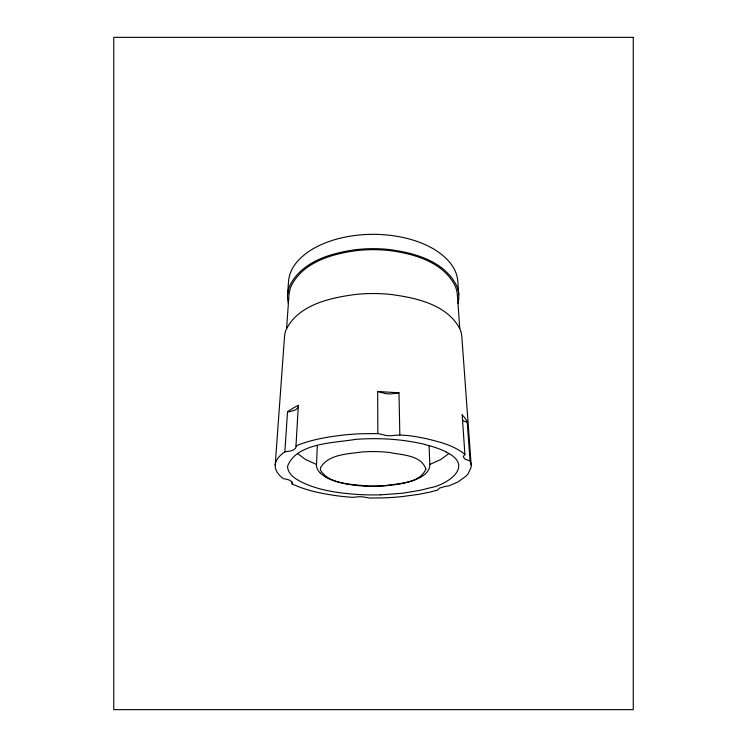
<?xml version="1.0" encoding="UTF-8"?>
<svg xmlns="http://www.w3.org/2000/svg" width="747" height="747" viewBox="0 0 747 747"><rect width="100%" height="100%" fill="white"/><g stroke="black" fill="none" stroke-linecap="round" stroke-linejoin="round"><path stroke-width="1.12" d="M275.204 465.017C274.821 470.694 278.986 475.4 283.234 478.594C286.316 479.369 291.302 479.611 292.441 483.094A1.587 1.587 0 0 1 292.114 483.916C305.691 490.368 320.603 493.365 335.394 495.569A240.861 240.861 0 0 0 352.631 497.334L359.102 496.746A51.655 51.655 0 0 1 362.725 496.858L369.616 498.034L383.024 497.904A283.879 283.879 0 0 0 400.999 496.718L418.255 494.439L430.141 492.058L437.35 490.172L439.525 488.099L445.137 486.437A33.307 33.307 0 0 1 448.573 485.989L457.939 481.983L466.109 476.044A23.157 23.157 0 0 0 468.033 473.906L471.058 467.435A10.561 10.561 0 0 0 471.161 465.017L461.823 336.542A24.474 24.474 0 0 0 460.367 329.959C448.069 304.459 415.846 297.764 390.401 294.402A172.09 172.09 0 0 0 355.955 294.402C330.51 297.764 298.296 304.459 285.989 329.959A24.464 24.464 0 0 0 284.532 336.542L275.204 465.017C275.718 459.237 280.358 454.923 284.859 451.814C288.669 451.263 294.663 451.141 296.157 446.893A2.25 2.25 0 0 0 295.98 445.912L298.352 405.294M316.523 464.503L317.298 446.043M292.124 483.925L292.217 482.245M284.859 451.814L287.502 411.905A60.292 60.292 0 0 1 298.38 405.36M286.596 328.475L288.996 294.953A28.759 28.759 0 0 1 291.199 285.952C303.105 262.01 332.368 253.747 356.889 250.562A147.196 147.196 0 0 1 389.476 250.562C413.997 253.747 443.242 262.02 455.166 285.952A28.759 28.759 0 0 1 457.379 294.944L459.76 328.475M288.389 303.487A27.294 27.294 0 0 1 287.576 294.701L288.557 281.236A30.907 30.907 0 0 1 291.265 270.853C294.99 262.636 301.825 256.277 309.165 251.263A74.149 74.149 0 0 1 313.46 248.574C326.71 241.02 341.743 237.051 356.814 235.258A143.303 143.303 0 0 1 389.542 235.258C404.613 237.051 419.646 241.01 432.905 248.574A74.149 74.149 0 0 1 437.191 251.263C444.54 256.277 451.356 262.645 455.11 270.844A30.907 30.907 0 0 1 457.818 281.236L458.779 294.701A27.275 27.275 0 0 1 457.967 303.478M298.221 407.46L295.765 409.758L290.284 411.56A25.547 25.547 0 0 1 287.502 411.905M448.732 453.616L440.777 459.526L429.842 464.438M462.188 414.837L464.905 454.428L463.364 456.492A1.783 1.783 0 0 0 463.336 456.968L465.213 459.293L470.059 460.918A11.868 11.868 0 0 1 471.17 465.017M295.989 445.912C310.892 439.656 327.009 437.014 342.966 435.109A275.111 275.111 0 0 1 360.297 433.774L377.833 433.568L386.666 435.548A50.628 50.628 0 0 0 391.316 435.725C403.044 433.998 414.744 436.332 426.294 438.676C439.75 441.935 454.017 445.38 464.905 454.428M399.832 434.745L398.982 392.81L390.746 393.902A42.57 42.57 0 0 1 386.236 393.706L377.683 391.493L377.833 433.568M401.671 483.608C378.841 487.67 354.62 487.604 332.443 480.237A45.735 45.735 0 0 1 325.375 477.025L320.202 473.094M380.727 494.831L402.409 493.244L419.618 490.387A153.34 153.34 0 0 0 429.254 487.978C447.425 485.092 475.055 465.839 446.267 452.187M377.683 391.493L398.982 392.81M424.856 444.4C406.657 440.067 387.87 438.33 369.186 438.732A269.518 269.518 0 0 0 355.32 439.385C335.263 443.018 296.69 442.476 287.632 466.109A9.674 9.674 0 0 0 287.8 468.649C289.462 475.624 296.41 479.443 302.292 482.469C319.912 490.732 339.586 493.263 358.812 494.523A264.223 264.223 0 0 0 380.727 494.831M316.523 464.438L305.588 459.526L297.623 453.616M462.561 420.318L463.794 420.991A17.078 17.078 0 0 0 467.267 422.102M467.258 422.12L470.059 460.918M429.067 446.043L429.842 464.503C430.076 471.301 423.698 475.96 418.161 478.472A48.041 48.041 0 0 1 416.107 479.378M424.81 444.614A95.859 95.859 0 0 1 446.351 452.01M458.789 294.701A29.273 29.273 0 0 0 456.529 285.559C444.418 261.235 414.678 252.831 389.747 249.591A149.615 149.615 0 0 0 356.608 249.591C331.677 252.831 301.956 261.235 289.817 285.559A29.264 29.264 0 0 0 287.567 294.701M416.126 479.434A77.436 77.436 0 0 1 401.653 483.505M320.23 472.944A12.073 12.073 0 0 1 316.289 464.513M462.132 414.902A23.036 23.036 0 0 1 467.342 422.083M425.874 469.125C419.553 483.692 398.898 483.3 385.349 485.597A164.191 164.191 0 0 1 366.263 485.942C351.118 484.056 329.931 484.71 320.64 470.395A5.976 5.976 0 0 1 320.556 467.641C328.456 454.101 348.027 454.036 361.95 451.972A157.729 157.729 0 0 1 378.43 451.664A146.038 146.038 0 0 1 389.196 452.43C401.438 455.044 421.373 454.876 425.874 469.125M633.251 37.35L113.749 37.35L113.749 709.65L633.251 709.65L633.251 37.35"/></g></svg>
